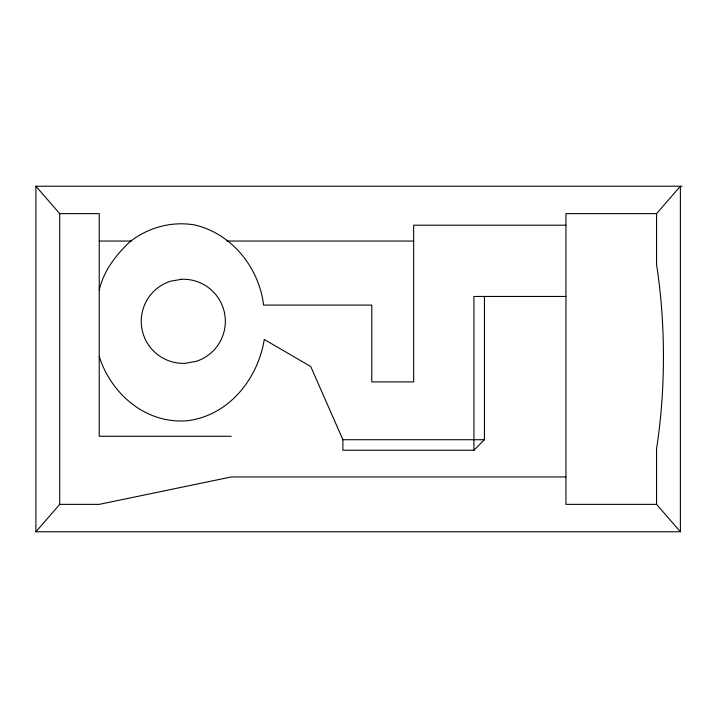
<?xml version="1.0" encoding="UTF-8"?>
<svg xmlns="http://www.w3.org/2000/svg" width="718" height="718" viewBox="0 0 718 718"><rect width="100%" height="100%" fill="white"/><g stroke="black" fill="none" stroke-linecap="round" stroke-linejoin="round"><path stroke-width="1.08" d="M99.237 289.991C103.661 270.74 116.235 254.558 130.425 241.302C148.734 227.364 171.826 221.027 194.605 224.94C231.806 233.485 259.171 267.85 263.587 305.096L371.798 305.096L371.798 381.913L413.649 381.913L413.649 225.201L565.955 225.201M680.386 531.778L656.566 504.368L656.566 448.687A248.473 96.625 -90 0 0 656.566 264.601L656.566 213.632L680.386 186.222L680.386 531.778L35.9 531.778L59.72 504.368L59.72 213.632L35.9 186.222L682.1 186.222M99.237 356.675C111.586 394.46 145.987 424.042 187.138 420.748C228.557 415.803 257.941 379.068 264.26 339.461L310.732 366.53L342.899 439.721L342.899 450.24L473.934 450.24L484.444 439.721L484.444 296.453M59.72 213.632L99.237 213.632L99.237 436.275L231.223 436.275M656.566 213.632L565.955 213.632L565.955 504.368L656.566 504.368M99.237 241.042L131.69 241.042M226.825 241.042L413.739 241.042M565.955 296.453L473.934 296.453L473.934 450.24M342.899 439.721L484.444 439.721M565.955 476.958L231.223 476.958L99.237 504.368L59.72 504.368M35.9 186.222L35.9 531.778M181.376 279.293L170.561 281.223A42.057 42.057 0 0 0 185.217 363.317L196.032 361.387A42.057 42.057 0 0 0 181.376 279.293"/></g></svg>
